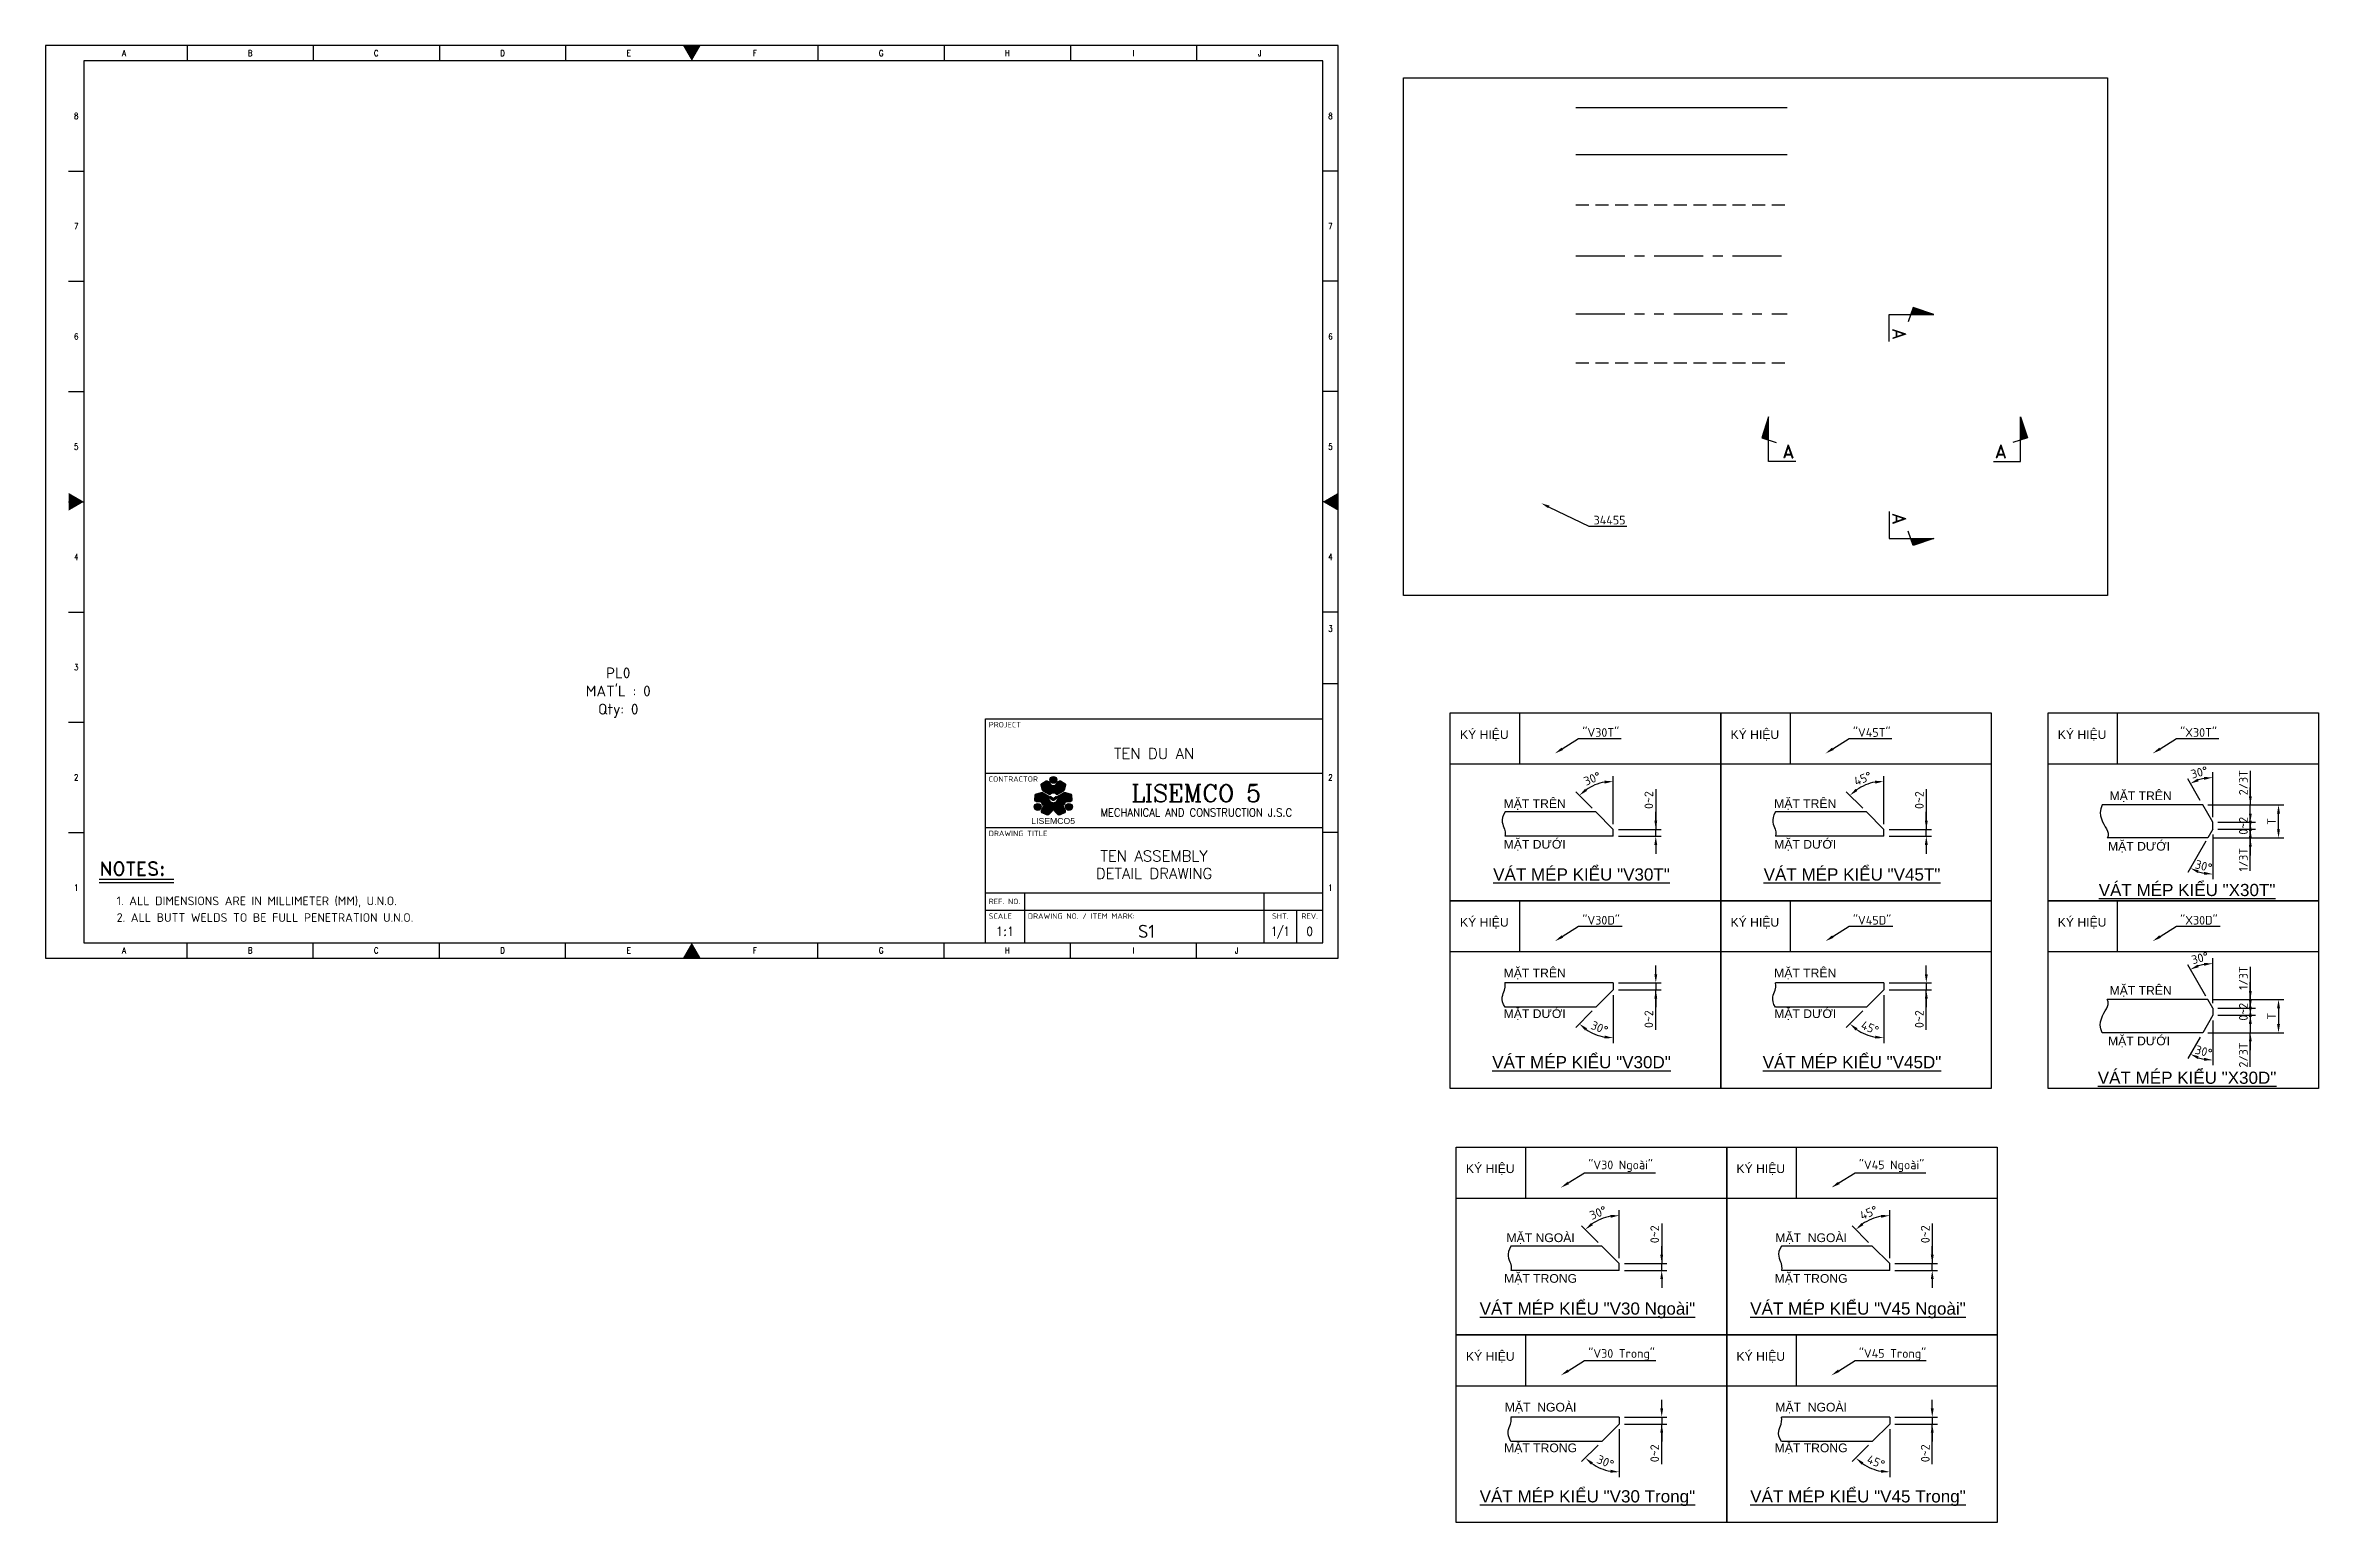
# Model space of a CAD drawing. Header units: millimetres. Extents: x 0 to 522, y -130 to 210.
import ezdxf
from ezdxf import colors
from ezdxf.entities.mleader import LeaderData, LeaderLine
from ezdxf.enums import TextEntityAlignment as Align
from ezdxf.math import Vec2, Vec3

# ---------------------------------------------------------------- set-up
doc = ezdxf.new("R2010")
doc.units = ezdxf.units.MM
doc.header["$LTSCALE"] = 6
for name, pattern in [('CENTER', [2, 1.25, -0.25, 0.25, -0.25]), ('HIDDEN', [0.375, 0.25, -0.125]), ('PHANTOM', [2.5, 1.25, -0.25, 0.25, -0.25, 0.25, -0.25])]:
    doc.linetypes.add(name, pattern=pattern)
for name, color, linetype in [('1', 1, 'CENTER'), ('2', 2, 'HIDDEN'), ('3', 3, 'Continuous'), ('4', 4, 'Continuous'), ('6', 5, 'PHANTOM'), ('9', 9, 'Continuous'), ('M-Joint', 4, 'HIDDEN')]:
    doc.layers.add(name, color=color, linetype=linetype)
doc.styles.add('Arial Narrow', font='ARIALN.TTF')
doc.styles.add('ISOCP', font='isocpeur.ttf')
doc.styles.add('romanc', font='romanc.shx')
doc.styles.add('romand', font='romand.shx')
doc.styles.add('romans', font='romans.shx', dxfattribs={"width": 0.8})
doc.styles.add('VM', font='arial.ttf')

# ---------------------------------------------------------------- blocks, each defined once
blk = doc.blocks.new('A$C0BBF6388')
at = {"layer": '3'}
blk.add_line((0, 0), (21.38, 0), dxfattribs=at)
at = {"layer": '4'}
blk.add_line((0, -1), (21.38, -1), dxfattribs=at)
at = {"layer": '2', "color": 2, "insert": (5, -5), "char_height": 2.5, "attachment_point": 1, "style": 'ISOCP'}
blk.add_mtext('\\pxsm1.15;1. ALL DIMENSIONS ARE IN MILLIMETER (MM), U.N.O.\\P2. ALL BUTT WELDS TO BE FULL PENETRATION U.N.O.', dxfattribs=at)
at = {"layer": '3', "style": 'romand'}
blk.add_text('NOTES:', height=4, dxfattribs=at).set_placement((0, 3), align=Align.MIDDLE_LEFT)
blk = doc.blocks.new('L5MC Logo')
at = {"layer": '3'}
h = blk.add_hatch(color=5, dxfattribs=at)
h.dxf.hatch_style = 1
h.paths.add_polyline_path([(-13.6, 5), (-33.3, 16.3, 0.198912), (-37.1, 16.8), (-52, 12.8, 0.329462), (-55.7, 8.2), (-56.3, -6.8, 0.392601), (-51.8, -11.9), (-38.7, -13.4, -0.238604), (-35, -15.8), (-31.2, -22.4, -0.238604), (-31, -26.9), (-36.2, -38.9, 0.392601), (-34, -45.3), (-20.8, -52.3, 0.329462), (-14.9, -51.5), (-4, -40.5, 0.198912), (-2.5, -37), (-2.5, -14.3, -0.467113)])
h = blk.add_hatch(color=5, dxfattribs=at)
h.dxf.hatch_style = 1
h.paths.add_polyline_path([(11.1, 9.3), (30.8, 20.7, 0.198912), (33.1, 23.7), (37.1, 38.6, 0.329462), (34.9, 44.2), (22.3, 52.1, 0.392601), (15.6, 50.8), (7.8, 40.2, -0.238604), (3.8, 38.2), (-3.8, 38.2, -0.238604), (-7.8, 40.2), (-15.6, 50.8, 0.392601), (-22.3, 52.1), (-34.9, 44.2, 0.329462), (-37.1, 38.6), (-33.1, 23.7, 0.198912), (-30.8, 20.7), (-11.1, 9.3, -0.467113)])
h = blk.add_hatch(color=1, dxfattribs=at)
h.dxf.hatch_style = 1
h.paths.add_polyline_path([(4.8, -5.2), (10.3, -1.1, 1), (7.3, 2.9), (3, -0.3, -0.334595), (-3, -0.3), (-7.3, 2.9, 1), (-10.3, -1.1), (-4.8, -5.2, 0.334595)])
h = blk.add_hatch(color=1, dxfattribs=at)
h.dxf.hatch_style = 1
h.paths.add_polyline_path([(10.5, 55.3, 1), (-10.5, 55.3, 1)])
h = blk.add_hatch(color=5, dxfattribs=at)
h.dxf.hatch_style = 1
h.paths.add_polyline_path([(2.5, -14.3), (2.5, -37, 0.198912), (4, -40.5), (14.9, -51.5, 0.329462), (20.8, -52.3), (34, -45.3, 0.392601), (36.2, -38.9), (31, -26.9, -0.238604), (31.2, -22.4), (35, -15.8, -0.238604), (38.7, -13.4), (51.8, -11.9, 0.392601), (56.3, -6.8), (55.7, 8.2, 0.329462), (52, 12.8), (37.1, 16.8, 0.198912), (33.3, 16.3), (13.6, 5, -0.467113)])
h = blk.add_hatch(color=1, dxfattribs=at)
h.dxf.hatch_style = 1
h.paths.add_polyline_path([(-37.3, -27.6, 1), (-58.3, -27.6, 1)])
h = blk.add_hatch(color=1, dxfattribs=at)
h.dxf.hatch_style = 1
h.paths.add_polyline_path([(37.3, -27.6, 1), (58.3, -27.6, 1)])
at = {"layer": '3', "color": 5}
for points in [[(-31.2, -22.4), (-35, -15.8, 0.238604), (-38.7, -13.4), (-51.8, -11.9, -0.392601), (-56.3, -6.8), (-55.7, 8.2, -0.329462), (-52, 12.8), (-37.1, 16.8, -0.198912), (-33.3, 16.3), (-13.6, 5, 0.467113), (-2.5, -14.3), (-2.5, -37, -0.198912), (-4, -40.5), (-14.9, -51.5, -0.329462), (-20.8, -52.3), (-34, -45.3, -0.392601), (-36.2, -38.9), (-31, -26.9, 0.238604)], [(-3.8, 38.2), (3.8, 38.2, 0.238604), (7.8, 40.2), (15.6, 50.8, -0.392601), (22.3, 52.1), (34.9, 44.2, -0.329462), (37.1, 38.6), (33.1, 23.7, -0.198912), (30.8, 20.7), (11.1, 9.3, 0.467113), (-11.1, 9.3), (-30.8, 20.7, -0.198912), (-33.1, 23.7), (-37.1, 38.6, -0.329462), (-34.9, 44.2), (-22.3, 52.1, -0.392601), (-15.6, 50.8), (-7.8, 40.2, 0.238604)], [(35, -15.8), (31.2, -22.4, 0.238604), (31, -26.9), (36.2, -38.9, -0.392601), (34, -45.3), (20.8, -52.3, -0.329462), (14.9, -51.5), (4, -40.5, -0.198912), (2.5, -37), (2.5, -14.3, 0.467113), (13.6, 5), (33.3, 16.3, -0.198912), (37.1, 16.8), (52, 12.8, -0.329462), (55.7, 8.2), (56.3, -6.8, -0.392601), (51.8, -11.9), (38.7, -13.4, 0.238604)]]:
    blk.add_lwpolyline(points, format="xyb", close=True, dxfattribs=at)
at = {"layer": '3', "color": 1}
blk.add_lwpolyline([(-3, -0.3), (-7.3, 2.9, 1), (-10.3, -1.1), (-4.8, -5.2, 0.334595), (4.8, -5.2), (10.3, -1.1, 1), (7.3, 2.9), (3, -0.3, -0.334595)], format="xyb", close=True, dxfattribs=at)
for centre in [(0, 55.3), (-47.8, -27.6), (47.8, -27.6)]:
    blk.add_circle(centre, 10.5, dxfattribs=at)
at = {"layer": '1', "style": 'Arial Narrow', "width": 1.295911}
blk.add_text('LISEMCO5', height=17.86, dxfattribs=at).set_placement((-67.5, -79.6), (66.5, -79.6), align=Align.FIT)
blk = doc.blocks.new('KHUNG TEN')
at = {"layer": '3'}
blk.add_lwpolyline([(-816, 10), (-10, 10), (-10, 584), (-816, 584)], close=True, dxfattribs=at)
at = {"layer": '4'}
for p, q in [((-748.9, 594), (-748.9, 584)), ((-666.8, 594), (-666.8, 584)), ((-584.7, 594), (-584.7, 584)), ((-502.6, 594), (-502.6, 584)), ((-420.5, 594), (-420.5, 584)), ((-338.4, 594), (-338.4, 584)), ((-256.3, 594), (-256.3, 584)), ((-174.2, 594), (-174.2, 584)), ((-92.1, 594), (-92.1, 584)), ((-826, 512.2), (-816, 512.2)), ((0, 512.2), (-10, 512.2)), ((-826, 440.5), (-816, 440.5)), ((0, 440.5), (-10, 440.5)), ((-826, 368.8), (-816, 368.8)), ((0, 368.8), (-10, 368.8)), ((-826, 297), (-816, 297)), ((0, 297), (-10, 297)), ((-826, 225.2), (-816, 225.2)), ((0, 225.2), (-10, 225.2)), ((0, 178.5), (-10, 178.5)), ((-826, 153.5), (-816, 153.5)), ((-826, 81.8), (-816, 81.8)), ((0, 81.8), (-10, 81.8)), ((-748.9, 0), (-748.9, 10)), ((-666.8, 0), (-666.8, 10)), ((-584.7, 0), (-584.7, 10)), ((-502.6, 0), (-502.6, 10)), ((-420.5, 0), (-420.5, 10)), ((-338.4, 0), (-338.4, 10)), ((-256.3, 0), (-256.3, 10)), ((-174.2, 0), (-174.2, 10)), ((-92.1, 0), (-92.1, 10))]:
    blk.add_line(p, q, dxfattribs=at)
blk.add_lwpolyline([(-841, 0), (0, 0), (0, 594), (-841, 594)], close=True, dxfattribs=at)
for points in [[(-420.5, 584), (-414.7, 594), (-420.5, 584), (-426.3, 594)], [(-816, 297), (-826, 291.2), (-816, 297), (-826, 302.8)], [(-10, 297), (0, 291.2), (-10, 297), (0, 302.8)], [(-420.5, 10), (-414.7, 0), (-420.5, 10), (-426.3, 0)]]:
    blk.add_solid(points, dxfattribs=at)
at = {"layer": '2', "style": 'romanc', "width": 0.8}
for s, p in [('A', (-789.9, 589)), ('B', (-707.8, 589)), ('C', (-625.8, 589)), ('D', (-543.6, 589)), ('E', (-461.5, 589)), ('F', (-379.4, 589)), ('G', (-297.3, 589)), ('H', (-215.2, 589)), ('I', (-133.1, 589)), ('J', (-51, 589)), ('8', (-821, 548.1)), ('8', (-5, 548.1)), ('7', (-821, 476.4)), ('7', (-5, 476.4)), ('6', (-821, 404.6)), ('6', (-5, 404.6)), ('5', (-821, 332.9)), ('5', (-5, 332.9)), ('4', (-821, 261.1)), ('4', (-5, 261.1)), ('3', (-5, 214.4)), ('3', (-821, 189.4)), ('2', (-821, 117.6)), ('2', (-5, 117.6)), ('1', (-821, 45.9)), ('1', (-5, 45.9)), ('A', (-789.9, 5)), ('B', (-707.8, 5)), ('C', (-625.8, 5)), ('D', (-543.6, 5)), ('E', (-461.5, 5)), ('F', (-379.4, 5)), ('G', (-297.3, 5)), ('H', (-215.2, 5)), ('I', (-133.1, 5)), ('J', (-66, 5))]:
    blk.add_text(s, height=4, dxfattribs=at).set_placement(p, align=Align.MIDDLE_CENTER)

msp = doc.modelspace()

# ---------------------------------------------------------------- hatches: boundary and pattern name
at = {"layer": '9'}
for points in [[(428.55, 147.93), (433.87, 147.93), (429.09, 149.53)], [(395.91, 119.08), (395.91, 124.41), (394.32, 119.62)], [(453.78, 119.08), (453.78, 124.41), (455.37, 119.62)], [(428.55, 96.43), (433.87, 96.43), (429.09, 94.84)]]:
    msp.add_hatch(color=256, dxfattribs=at).paths.add_polyline_path(points)

# ---------------------------------------------------------------- linework, layer by layer
msp.add_line((351.62, 195.53), (400.18, 195.53))
msp.add_lwpolyline([(312.02, 202.35), (473.77, 202.35), (473.77, 83.32), (312.02, 83.32)], close=True)
at = {"layer": '1', "ltscale": 1.5}
msp.add_line((351.62, 161.42), (400.18, 161.42), dxfattribs=at)
at = {"layer": '2', "ltscale": 2}
msp.add_line((351.62, 173.12), (400.18, 173.12), dxfattribs=at)
at = {"layer": '3'}
for p, q in [((351.62, 184.74), (400.18, 184.74)), ((215.97, 3.53), (215.97, 55.03)), ((215.97, 55.03), (293.47, 55.03)), ((338.69, 56.35), (338.69, 44.64)), ((400.85, 56.35), (400.85, 44.64)), ((476.03, 56.35), (476.03, 44.64)), ((322.77, 44.64), (384.92, 44.64)), ((384.92, 44.64), (447.08, 44.64)), ((460.11, 44.64), (522.26, 44.64)), ((356.22, 33.6), (335.36, 33.6)), ((356.22, 33.6), (360.22, 29.6)), ((418.38, 33.6), (397.52, 33.6)), ((418.38, 33.6), (422.38, 29.6)), ((495.64, 35.21), (472.54, 35.21)), ((497.95, 31.21), (495.64, 35.21)), ((360.22, 28), (360.22, 29.6)), ((422.38, 28), (422.38, 29.6)), ((496.79, 27.61), (473.7, 27.61)), ((497.95, 29.61), (496.79, 27.61)), ((497.95, 29.61), (497.95, 31.21)), ((338.69, 13.2), (338.69, 1.49)), ((400.85, 13.2), (400.85, 1.49)), ((476.03, 13.2), (476.03, 1.49)), ((322.77, 1.49), (384.92, 1.49)), ((384.92, 1.49), (447.08, 1.49)), ((460.11, 1.49), (522.26, 1.49)), ((356.22, -11.3), (360.22, -7.3)), ((360.22, -5.7), (360.22, -7.3)), ((418.38, -11.3), (422.38, -7.3)), ((422.38, -5.7), (422.38, -7.3)), ((496.79, -9.54), (473.7, -9.54)), ((497.95, -11.54), (496.79, -9.54)), ((356.22, -11.3), (335.36, -11.3)), ((418.38, -11.3), (397.52, -11.3)), ((497.95, -13.14), (495.64, -17.14)), ((497.95, -11.54), (497.95, -13.14)), ((495.64, -17.14), (472.54, -17.14)), ((340.05, -43.43), (340.05, -55.15)), ((402.21, -43.43), (402.21, -55.15)), ((324.13, -55.15), (386.28, -55.15)), ((386.28, -55.15), (448.44, -55.15)), ((357.59, -66.19), (336.72, -66.19)), ((357.59, -66.19), (361.59, -70.19)), ((419.74, -66.19), (398.88, -66.19)), ((419.74, -66.19), (423.74, -70.19)), ((361.59, -71.79), (361.59, -70.19)), ((423.74, -71.79), (423.74, -70.19)), ((340.05, -86.58), (340.05, -98.3)), ((402.21, -86.58), (402.21, -98.3)), ((324.13, -98.3), (386.28, -98.3)), ((386.28, -98.3), (448.44, -98.3)), ((357.59, -111.09), (361.59, -107.09)), ((361.59, -105.49), (361.59, -107.09)), ((419.74, -111.09), (423.74, -107.09)), ((423.74, -105.49), (423.74, -107.09)), ((357.59, -111.09), (336.72, -111.09)), ((419.74, -111.09), (398.88, -111.09))]:
    msp.add_line(p, q, dxfattribs=at)
for points in [[(322.77, 56.35), (384.92, 56.35), (384.92, 13.2), (322.77, 13.2)], [(384.92, 56.35), (447.08, 56.35), (447.08, 13.2), (384.92, 13.2)], [(460.11, 56.35), (522.26, 56.35), (522.26, 13.2), (460.11, 13.2)], [(322.77, 13.2), (384.92, 13.2), (384.92, -29.94), (322.77, -29.94)], [(384.92, 13.2), (447.08, 13.2), (447.08, -29.94), (384.92, -29.94)], [(460.11, 13.2), (522.26, 13.2), (522.26, -29.94), (460.11, -29.94)], [(324.13, -43.43), (386.28, -43.43), (386.28, -86.58), (324.13, -86.58)], [(386.28, -43.43), (448.44, -43.43), (448.44, -86.58), (386.28, -86.58)], [(324.13, -86.58), (386.28, -86.58), (386.28, -129.73), (324.13, -129.73)], [(386.28, -86.58), (448.44, -86.58), (448.44, -129.73), (386.28, -129.73)]]:
    msp.add_lwpolyline(points, close=True, dxfattribs=at)
for points in [[(360.22, 28), (335.34, 28)], [(422.38, 28), (397.5, 28)], [(360.22, -5.7), (335.34, -5.7)], [(422.38, -5.7), (397.5, -5.7)], [(361.59, -71.79), (336.71, -71.79)], [(423.74, -71.79), (398.86, -71.79)], [(361.59, -105.49), (336.71, -105.49)], [(423.74, -105.49), (398.86, -105.49)]]:
    msp.add_lwpolyline(points, dxfattribs=at)
for points in [[(335.36, 33.6), (334.11, 31.72), (335.75, 29.44), (335.34, 28), (335.34, 28)], [(397.52, 33.6), (396.27, 31.72), (397.91, 29.44), (397.5, 28), (397.5, 28)], [(335.36, -11.3), (334.11, -9.43), (335.75, -7.14), (335.34, -5.7), (335.34, -5.7)], [(397.52, -11.3), (396.27, -9.43), (397.91, -7.14), (397.5, -5.7), (397.5, -5.7)], [(336.72, -66.19), (335.48, -68.06), (337.11, -70.35), (336.71, -71.79), (336.71, -71.79)], [(398.88, -66.19), (397.63, -68.06), (399.27, -70.35), (398.86, -71.79), (398.86, -71.79)], [(336.72, -111.09), (335.48, -109.22), (337.11, -106.93), (336.71, -105.49), (336.71, -105.49)], [(398.88, -111.09), (397.63, -109.22), (399.27, -106.93), (398.86, -105.49), (398.86, -105.49)]]:
    msp.add_open_spline(points, degree=3, dxfattribs=at)
for points in [[(472.54, 35.21), (471.39, 32.79), (474.83, 28.59), (473.7, 27.61), (473.7, 27.61)], [(472.54, -17.14), (471.39, -14.72), (474.83, -10.52), (473.7, -9.54), (473.7, -9.54)]]:
    msp.add_open_spline(points, degree=3, knots=[0.215679, 0.215679, 0.215679, 0.215679, 1, 2, 2, 2, 2], dxfattribs=at)
at = {"layer": '4'}
for p, q in [((215.97, 42.53), (293.47, 42.53)), ((360.22, 30.8), (360.22, 41.82)), ((422.38, 30.8), (422.38, 41.82)), ((497.95, 32.41), (497.95, 42.71)), ((506.59, 43.08), (506.59, 35.21)), ((355.37, 34.45), (351.58, 38.24)), ((369.99, 38.82), (369.99, 29.6)), ((417.53, 34.45), (413.73, 38.24)), ((432.14, 38.82), (432.14, 29.6)), ((495.04, 36.25), (492.2, 41.17)), ((506.59, 37.21), (506.59, 39.21)), ((369.99, 31.6), (369.99, 33.6)), ((432.14, 31.6), (432.14, 33.6)), ((496.84, 35.21), (507.79, 35.21)), ((496.84, 35.21), (514.27, 35.21)), ((506.59, 33.21), (506.59, 35.21)), ((506.59, 31.21), (506.59, 35.21)), ((506.59, 31.21), (506.59, 35.21)), ((506.59, 31.61), (506.59, 33.61)), ((513.07, 29.61), (513.07, 33.21)), ((215.97, 30.03), (293.47, 30.03)), ((361.42, 29.6), (371.19, 29.6)), ((361.42, 28), (371.19, 28)), ((369.99, 28), (369.99, 29.6)), ((369.99, 28), (369.99, 29.6)), ((423.58, 29.6), (433.34, 29.6)), ((423.58, 28), (433.34, 28)), ((432.14, 28), (432.14, 29.6)), ((432.14, 28), (432.14, 29.6)), ((496.35, 26.85), (492.2, 19.65)), ((497.95, 28.41), (497.95, 18.11)), ((497.99, 27.61), (507.79, 27.61)), ((497.99, 27.61), (514.27, 27.61)), ((499.15, 31.21), (507.79, 31.21)), ((499.15, 31.21), (507.79, 31.21)), ((499.15, 29.61), (507.79, 29.61)), ((499.15, 29.61), (507.79, 29.61)), ((506.59, 29.61), (506.59, 31.21)), ((506.59, 27.61), (506.59, 29.61)), ((506.59, 27.61), (506.59, 29.61)), ((506.59, 29.21), (506.59, 27.21)), ((506.59, 20.09), (506.59, 27.61)), ((506.59, 27.61), (506.59, 25.61)), ((369.99, 26), (369.99, 24)), ((432.14, 26), (432.14, 24)), ((506.59, 25.61), (506.59, 23.61)), ((215.97, 15.03), (293.47, 15.03)), ((215.97, 11.03), (293.47, 11.03)), ((224.97, 15.03), (224.97, 3.53)), ((279.97, 15.03), (279.97, 3.53)), ((287.47, 11.03), (287.47, 3.53)), ((369.99, -3.7), (369.99, -1.7)), ((432.14, -3.7), (432.14, -1.7)), ((496.35, -8.78), (492.2, -1.58)), ((497.95, -10.34), (497.95, -0.04)), ((506.59, -2.02), (506.59, -9.54)), ((360.22, -8.5), (360.22, -19.53)), ((361.42, -5.7), (371.19, -5.7)), ((361.42, -7.3), (371.19, -7.3)), ((369.99, -5.7), (369.99, -7.3)), ((369.99, -5.7), (369.99, -7.3)), ((369.99, -16.52), (369.99, -7.3)), ((369.99, -9.3), (369.99, -11.3)), ((422.38, -8.5), (422.38, -19.53)), ((423.58, -5.7), (433.34, -5.7)), ((423.58, -7.3), (433.34, -7.3)), ((432.14, -5.7), (432.14, -7.3)), ((432.14, -5.7), (432.14, -7.3)), ((432.14, -16.52), (432.14, -7.3)), ((432.14, -9.3), (432.14, -11.3)), ((497.99, -9.54), (507.79, -9.54)), ((497.99, -9.54), (514.27, -9.54)), ((506.59, -7.54), (506.59, -5.54)), ((506.59, -9.54), (506.59, -7.54)), ((506.59, -11.14), (506.59, -9.14)), ((506.59, -9.54), (506.59, -11.54)), ((506.59, -9.54), (506.59, -11.54)), ((355.37, -12.15), (351.58, -15.95)), ((417.53, -12.15), (413.73, -15.95)), ((497.95, -14.34), (497.95, -24.64)), ((499.15, -11.54), (507.79, -11.54)), ((499.15, -11.54), (507.79, -11.54)), ((499.15, -13.14), (507.79, -13.14)), ((499.15, -13.14), (507.79, -13.14)), ((506.59, -11.54), (506.59, -13.14)), ((506.59, -13.14), (506.59, -17.14)), ((506.59, -13.14), (506.59, -17.14)), ((506.59, -13.54), (506.59, -15.54)), ((506.59, -15.14), (506.59, -17.14)), ((513.07, -11.54), (513.07, -15.14)), ((495.04, -18.18), (492.2, -23.09)), ((496.84, -17.14), (507.79, -17.14)), ((496.84, -17.14), (514.27, -17.14)), ((506.59, -25.01), (506.59, -17.14)), ((506.59, -19.14), (506.59, -21.14)), ((356.74, -65.34), (352.94, -61.54)), ((361.59, -68.99), (361.59, -57.96)), ((371.35, -60.97), (371.35, -70.19)), ((418.89, -65.34), (415.1, -61.54)), ((423.74, -68.99), (423.74, -57.96)), ((433.51, -60.97), (433.51, -70.19)), ((371.35, -68.19), (371.35, -66.19)), ((433.51, -68.19), (433.51, -66.19)), ((362.79, -70.19), (372.55, -70.19)), ((362.79, -71.79), (372.55, -71.79)), ((371.35, -71.79), (371.35, -70.19)), ((371.35, -71.79), (371.35, -70.19)), ((424.94, -70.19), (434.71, -70.19)), ((424.94, -71.79), (434.71, -71.79)), ((433.51, -71.79), (433.51, -70.19)), ((433.51, -71.79), (433.51, -70.19)), ((371.35, -73.79), (371.35, -75.79)), ((433.51, -73.79), (433.51, -75.79)), ((371.35, -103.49), (371.35, -101.49)), ((433.51, -103.49), (433.51, -101.49)), ((361.59, -108.29), (361.59, -119.31)), ((362.79, -105.49), (372.55, -105.49)), ((362.79, -107.09), (372.55, -107.09)), ((371.35, -105.49), (371.35, -107.09)), ((371.35, -105.49), (371.35, -107.09)), ((371.35, -116.31), (371.35, -107.09)), ((371.35, -109.09), (371.35, -111.09)), ((423.74, -108.29), (423.74, -119.31)), ((424.94, -105.49), (434.71, -105.49)), ((424.94, -107.09), (434.71, -107.09)), ((433.51, -105.49), (433.51, -107.09)), ((433.51, -105.49), (433.51, -107.09)), ((433.51, -116.31), (433.51, -107.09)), ((433.51, -109.09), (433.51, -111.09)), ((356.74, -111.94), (352.94, -115.73)), ((418.89, -111.94), (415.1, -115.73))]:
    msp.add_line(p, q, dxfattribs=at)
for centre, radius, start, end in [((360.22, 29.6), 11.03, 100.4077, 124.5923), ((422.38, 29.6), 11.03, 100.4077, 124.5923), ((497.95, 31.21), 10.3, 101.1433, 108.8567), ((497.95, 29.61), 10.3, 251.1433, 258.8567), ((497.95, -11.54), 10.3, 101.1433, 108.8567), ((360.22, -7.3), 11.03, 235.4077, 259.5923), ((422.38, -7.3), 11.03, 235.4077, 259.5923), ((497.95, -13.14), 10.3, 251.1433, 258.8567), ((361.59, -70.19), 11.03, 100.4077, 124.5923), ((423.74, -70.19), 11.03, 100.4077, 124.5923), ((361.59, -107.09), 11.03, 235.4077, 259.5923), ((423.74, -107.09), 11.03, 235.4077, 259.5923)]:
    msp.add_arc(centre, radius, start, end, dxfattribs=at)
for points in [[(354.18, 38.42), (353.75, 38.93), (352.43, 37.4)], [(358.2, 40.78), (358.26, 40.11), (360.22, 40.62)], [(416.33, 38.42), (415.91, 38.93), (414.58, 37.4)], [(420.36, 40.78), (420.42, 40.11), (422.38, 40.62)], [(494.76, 40.65), (494.48, 41.26), (492.8, 40.13)], [(495.92, 41.64), (495.99, 40.98), (497.95, 41.51)], [(506.25, 37.21), (506.92, 37.21), (506.59, 35.21)], [(369.66, 31.6), (370.32, 31.6), (369.99, 29.6)], [(431.81, 31.6), (432.48, 31.6), (432.14, 29.6)], [(506.25, 33.21), (506.92, 33.21), (506.59, 31.21)], [(506.25, 31.61), (506.92, 31.61), (506.59, 29.61)], [(512.73, 33.21), (513.4, 33.21), (513.07, 35.21)], [(369.66, 26), (370.32, 26), (369.99, 28)], [(431.81, 26), (432.48, 26), (432.14, 28)], [(506.25, 29.21), (506.92, 29.21), (506.59, 31.21)], [(506.25, 27.61), (506.92, 27.61), (506.59, 29.61)], [(506.25, 25.61), (506.92, 25.61), (506.59, 27.61)], [(512.73, 29.61), (513.4, 29.61), (513.07, 27.61)], [(494.76, 20.16), (494.48, 19.56), (492.8, 20.69)], [(495.92, 19.17), (495.99, 19.83), (497.95, 19.31)], [(369.66, -3.7), (370.32, -3.7), (369.99, -5.7)], [(431.81, -3.7), (432.48, -3.7), (432.14, -5.7)], [(494.76, -2.09), (494.48, -1.49), (492.8, -2.62)], [(495.92, -1.1), (495.99, -1.76), (497.95, -1.24)], [(369.66, -9.3), (370.32, -9.3), (369.99, -7.3)], [(431.81, -9.3), (432.48, -9.3), (432.14, -7.3)], [(506.25, -7.54), (506.92, -7.54), (506.59, -9.54)], [(506.25, -9.54), (506.92, -9.54), (506.59, -11.54)], [(512.73, -11.54), (513.4, -11.54), (513.07, -9.54)], [(354.18, -16.12), (353.75, -16.64), (352.43, -15.1)], [(416.33, -16.12), (415.91, -16.64), (414.58, -15.1)], [(506.25, -11.14), (506.92, -11.14), (506.59, -13.14)], [(506.25, -13.54), (506.92, -13.54), (506.59, -11.54)], [(506.25, -15.14), (506.92, -15.14), (506.59, -13.14)], [(512.73, -15.14), (513.4, -15.14), (513.07, -17.14)], [(358.2, -18.48), (358.26, -17.81), (360.22, -18.33)], [(420.36, -18.48), (420.42, -17.81), (422.38, -18.33)], [(506.25, -19.14), (506.92, -19.14), (506.59, -17.14)], [(494.76, -22.58), (494.48, -23.19), (492.8, -22.06)], [(495.92, -23.57), (495.99, -22.91), (497.95, -23.44)], [(355.54, -61.37), (355.11, -60.86), (353.79, -62.39)], [(359.56, -59.01), (359.62, -59.68), (361.59, -59.16)], [(417.69, -61.37), (417.27, -60.86), (415.94, -62.39)], [(421.72, -59.01), (421.78, -59.68), (423.74, -59.16)], [(371.02, -68.19), (371.68, -68.19), (371.35, -70.19)], [(371.02, -73.79), (371.68, -73.79), (371.35, -71.79)], [(433.17, -68.19), (433.84, -68.19), (433.51, -70.19)], [(433.17, -73.79), (433.84, -73.79), (433.51, -71.79)], [(371.02, -103.49), (371.68, -103.49), (371.35, -105.49)], [(433.17, -103.49), (433.84, -103.49), (433.51, -105.49)], [(371.02, -109.09), (371.68, -109.09), (371.35, -107.09)], [(433.17, -109.09), (433.84, -109.09), (433.51, -107.09)], [(355.54, -115.91), (355.11, -116.42), (353.79, -114.89)], [(417.69, -115.91), (417.27, -116.42), (415.94, -114.89)], [(359.56, -118.27), (359.62, -117.6), (361.59, -118.11)], [(421.72, -118.27), (421.78, -117.6), (423.74, -118.11)]]:
    msp.add_solid(points, dxfattribs=at)
at = {"layer": '6', "ltscale": 1.5}
msp.add_line((351.62, 148.06), (400.18, 148.06), dxfattribs=at)
at = {"layer": '9'}
for points in [[(423.59, 141.71), (423.59, 147.93), (433.87, 147.93), (429.09, 149.53), (427.97, 146.22)], [(402.13, 114.12), (395.91, 114.12), (395.91, 124.41), (394.32, 119.62), (397.63, 118.5)], [(447.56, 114.12), (453.78, 114.12), (453.78, 124.41), (455.37, 119.62), (452.06, 118.5)], [(423.59, 102.65), (423.59, 96.43), (433.87, 96.43), (429.09, 94.84), (427.97, 98.15)]]:
    msp.add_lwpolyline(points, dxfattribs=at)
at = {"layer": 'M-Joint', "ltscale": 2}
msp.add_line((351.62, 136.84), (400.18, 136.84), dxfattribs=at)

# ---------------------------------------------------------------- block references
at = {"xscale": 0.075, "yscale": 0.075, "zscale": 0.075}
msp.add_blockref('L5MC Logo', (231.57, 36.82), dxfattribs=at)
at = {"layer": '1', "linetype": 'ByBlock', "xscale": 0.3531510107015459, "yscale": 0.3531510107015459, "zscale": 0.3531510107015459}
msp.add_blockref('KHUNG TEN', (297, 0), dxfattribs=at)
at = {"layer": '4', "xscale": 0.8, "yscale": 0.8, "zscale": 0.8}
msp.add_blockref('A$C0BBF6388', (12.37, 18.16), dxfattribs=at)

# ---------------------------------------------------------------- texts
at = {"layer": '2', "style": 'ISOCP'}
for s, p in [('PROJECT', (216.72, 54.28)), ('CONTRACTOR', (216.72, 41.78)), ('DRAWING TITLE', (216.72, 29.28)), ('SCALE', (216.72, 10.28)), ('DRAWING NO. / ITEM MARK:', (225.72, 10.28))]:
    msp.add_text(s, height=1.25, dxfattribs=at).set_placement(p, align=Align.TOP_LEFT)
at = {"layer": '2'}
for s, height, style, p in [('KÝ HIỆU', 2, 'VM', (330.6, 51.39)), ('KÝ HIỆU', 2, 'VM', (392.75, 51.39)), ('KÝ HIỆU', 2, 'VM', (467.94, 51.39)), ('MẶT TRÊN', 2, 'VM', (342.16, 35.52)), ('MẶT TRÊN', 2, 'VM', (404.32, 35.52)), ('MẶT TRÊN', 2, 'VM', (481.39, 37.31)), ('MẶT DƯỚI', 2, 'VM', (342.16, 26.16)), ('MẶT DƯỚI', 2, 'VM', (404.32, 26.16)), ('MẶT DƯỚI', 2, 'VM', (481.02, 25.71)), ('%%UVÁT MÉP KIỂU "V30T"', 2.8, 'VM', (352.92, 19.23)), ('%%UVÁT MÉP KIỂU "V45T"', 2.8, 'VM', (415.07, 19.23)), ('DETAIL DRAWING', 2.5, 'romanc', (254.72, 19.45)), ('%%UVÁT MÉP KIỂU "X30T"', 2.8, 'VM', (492.05, 15.66)), ('S1', 3, 'ISOCP', (252.97, 6.16)), ('KÝ HIỆU', 2, 'VM', (330.6, 8.24)), ('KÝ HIỆU', 2, 'VM', (392.75, 8.24)), ('KÝ HIỆU', 2, 'VM', (467.94, 8.24)), ('MẶT TRÊN', 2, 'VM', (342.16, -3.42)), ('MẶT TRÊN', 2, 'VM', (404.32, -3.42)), ('MẶT TRÊN', 2, 'VM', (481.39, -7.43)), ('MẶT DƯỚI', 2, 'VM', (342.16, -12.77)), ('MẶT DƯỚI', 2, 'VM', (404.32, -12.77)), ('MẶT DƯỚI', 2, 'VM', (481.02, -19.04)), ('%%UVÁT MÉP KIỂU "V30D"', 2.8, 'VM', (352.92, -23.92)), ('%%UVÁT MÉP KIỂU "V45D"', 2.8, 'VM', (415.07, -23.92)), ('%%UVÁT MÉP KIỂU "X30D"', 2.8, 'VM', (492.05, -27.49)), ('KÝ HIỆU', 2, 'VM', (331.96, -48.4)), ('KÝ HIỆU', 2, 'VM', (394.11, -48.4)), ('MẶT NGOÀI', 2, 'VM', (343.52, -64.27)), ('MẶT  NGOÀI', 2, 'VM', (405.68, -64.27)), ('MẶT TRONG', 2, 'VM', (343.52, -73.62)), ('MẶT TRONG', 2, 'VM', (405.68, -73.62)), ('%%UVÁT MÉP KIỂU "V30 Ngoài"', 2.8, 'VM', (354.28, -80.55)), ('%%UVÁT MÉP KIỂU "V45 Ngoài"', 2.8, 'VM', (416.44, -80.55)), ('KÝ HIỆU', 2, 'VM', (331.96, -91.55)), ('KÝ HIỆU', 2, 'VM', (394.11, -91.55)), ('MẶT  NGOÀI', 2, 'VM', (343.52, -103.21)), ('MẶT  NGOÀI', 2, 'VM', (405.68, -103.21)), ('MẶT TRONG', 2, 'VM', (343.52, -112.56)), ('MẶT TRONG', 2, 'VM', (405.68, -112.56)), ('%%UVÁT MÉP KIỂU "V30 Trong"', 2.8, 'VM', (354.28, -123.7)), ('%%UVÁT MÉP KIỂU "V45 Trong"', 2.8, 'VM', (416.44, -123.7))]:
    msp.add_text(s, height=height, dxfattribs=dict(at, style=style)).set_placement(p, align=Align.MIDDLE_CENTER)
at = {"layer": '2', "style": 'ISOCP'}
msp.add_text('REF. NO.', height=1.25, dxfattribs=at).set_placement((216.72, 13.03), align=Align.MIDDLE_LEFT)
for s, p in [('SHT.', (283.72, 10.28)), ('REV.', (290.47, 10.28))]:
    msp.add_text(s, height=1.25, dxfattribs=at).set_placement(p, align=Align.TOP_CENTER)
at = {"layer": '2', "insert": (106.04, 66.81), "char_height": 2.5, "attachment_point": 1, "style": 'ISOCP'}
msp.add_mtext_dynamic_manual_height_columns("\\A1;\\pxqc;{\\C2;PL0\\PMAT'L : 0\\PQty: 0}", width=51.1113, gutter_width=12.5, heights=[0], dxfattribs=at)
at = {"layer": '2', "color": 1, "char_height": 2.5, "attachment_point": 1, "style": 'romanc'}
for s, heights, insert in [('\\pxqc;TEN DU AN', [8.49], (215.97, 48.27)), ('\\pxqc;TEN ASSEMBLY', [0], (215.97, 24.73))]:
    msp.add_mtext_dynamic_manual_height_columns(s, width=77.5, gutter_width=10, heights=heights, dxfattribs=dict(at, insert=insert))
at = {"layer": '3', "style": 'romanc'}
msp.add_text('LISEMCO 5', height=4, dxfattribs=at).set_placement((264.41, 39.9), align=Align.TOP_CENTER)
at = {"layer": '3', "style": 'romanc', "width": 0.9}
msp.add_text('MECHANICAL AND CONSTRUCTION J.S.C', height=1.875, dxfattribs=at).set_placement((264.41, 34.4), align=Align.TOP_CENTER)
at = {"layer": '3', "style": 'romanc'}
msp.add_text('1:1', height=2, dxfattribs=at).set_placement((220.47, 6.16), align=Align.MIDDLE_CENTER)
at = {"layer": '3', "style": 'romans', "width": 0.8}
for s, p in [('1/1', (283.72, 6.16)), ('0', (290.47, 6.16))]:
    msp.add_text(s, height=2, dxfattribs=at).set_placement(p, align=Align.MIDDLE_CENTER)
at = {"layer": '4', "color": 2, "char_height": 2, "attachment_point": 5, "style": 'ISOCP'}
for s, insert, rotation in [('\\A1;30°', (355.39, 41.26), 22.5), ('\\A1;45°', (417.55, 41.26), 22.5), ('\\A1;30°', (494.87, 42.7), 15), ('\\A1;0~2', (368.39, 36.32), 90), ('\\A1;0~2', (430.54, 36.32), 90), ('\\A1;0~2', (504.99, 30.41), 90), ('\\A1;T', (511.47, 31.41), 90), ('\\A1;30°', (495.86, 21.15), 345), ('\\A1;30°', (495.02, 0.02), 15), ('\\A1;0~2', (504.99, -12.34), 90), ('\\A1;30°', (357.06, -16), 337.5), ('\\A1;0~2', (368.39, -14.02), 90), ('\\A1;45°', (419.21, -16), 337.5), ('\\A1;0~2', (430.54, -14.02), 90), ('\\A1;T', (511.47, -13.34), 90), ('\\A1;30°', (495.89, -21.46), 345), ('\\A1;30°', (356.75, -58.52), 22.5), ('\\A1;45°', (418.91, -58.52), 22.5), ('\\A1;0~2', (369.75, -63.47), 90), ('\\A1;0~2', (431.91, -63.47), 90), ('\\A1;30°', (358.42, -115.79), 337.5), ('\\A1;0~2', (369.75, -113.81), 90), ('\\A1;45°', (420.58, -115.79), 337.5), ('\\A1;0~2', (431.91, -113.81), 90)]:
    msp.add_mtext(s, dxfattribs=dict(at, insert=insert, rotation=rotation))
at = {"layer": '4', "color": 3, "char_height": 2, "attachment_point": 5, "rotation": 90, "style": 'ISOCP'}
for s, insert in [('\\A1;2/3T', (504.99, 40.33)), ('\\A1;1/3T', (504.99, 22.63)), ('\\A1;1/3T', (504.99, -4.56)), ('\\A1;2/3T', (504.99, -22.26))]:
    msp.add_mtext(s, dxfattribs=dict(at, insert=insert))
at = {"layer": '9', "style": 'romand'}
for p in [(424.47, 142.12), (424.47, 99.67)]:
    msp.add_text('A', height=3, rotation=270, dxfattribs=at).set_placement(p, align=Align.RIGHT)
for p in [(401.72, 115), (450.54, 115)]:
    msp.add_text('A', height=3, dxfattribs=at).set_placement(p, align=Align.RIGHT)

# ---------------------------------------------------------------- leaders
at = {"layer": '4'}
ml = msp.add_multileader_mtext('Standard', dxfattribs=at)
ml.set_content('"V30T"', color=256, style='ISOCP')
ml.set_leader_properties()
ml.build(insert=Vec2(0, 0))
ml.multileader.update_dxf_attribs({"text_left_attachment_type": 5, "text_right_attachment_type": 5, "dogleg_length": 0.36, "arrow_head_size": 2})
ctx = ml.context
ctx.base_point, ctx.char_height, ctx.arrow_head_size, ctx.landing_gap_size, ctx.plane_origin = Vec3(352.53, 50.46), 2, 2, 0.6, Vec3(343.5, 64.28)
ctx.left_attachment, ctx.right_attachment = 5, 5
notes = []
notes.append((ctx, [(0, (1, 1, 0), (352.24, 50.46), (1, 0), 0.288, [(0, [(346.82, 47.04)], 0, [])])]))
ctx.mtext.insert, ctx.mtext.flow_direction = Vec3(353.13, 52.86), 5
ml = msp.add_multileader_mtext('Standard', dxfattribs=at)
ml.set_content('"V45T"', color=256, style='ISOCP')
ml.set_leader_properties()
ml.build(insert=Vec2(0, 0))
ml.multileader.update_dxf_attribs({"text_left_attachment_type": 5, "text_right_attachment_type": 5, "dogleg_length": 0.36, "arrow_head_size": 2})
ctx = ml.context
ctx.base_point, ctx.char_height, ctx.arrow_head_size, ctx.landing_gap_size, ctx.plane_origin = Vec3(414.69, 50.46), 2, 2, 0.6, Vec3(405.66, 64.28)
ctx.left_attachment, ctx.right_attachment = 5, 5
notes.append((ctx, [(0, (1, 1, 0), (414.4, 50.46), (1, 0), 0.288, [(0, [(408.98, 47.04)], 0, [])])]))
ctx.mtext.insert, ctx.mtext.flow_direction = Vec3(415.29, 52.86), 5
ml = msp.add_multileader_mtext('Standard', dxfattribs=at)
ml.set_content('"X30T"', color=256, style='ISOCP')
ml.set_leader_properties()
ml.build(insert=Vec2(0, 0))
ml.multileader.update_dxf_attribs({"text_left_attachment_type": 5, "text_right_attachment_type": 5, "dogleg_length": 0.36, "arrow_head_size": 2})
ctx = ml.context
ctx.base_point, ctx.char_height, ctx.arrow_head_size, ctx.landing_gap_size, ctx.plane_origin = Vec3(489.87, 50.46), 2, 2, 0.6, Vec3(480.84, 64.28)
ctx.left_attachment, ctx.right_attachment = 5, 5
notes.append((ctx, [(0, (1, 1, 0), (489.59, 50.46), (1, 0), 0.288, [(0, [(484.16, 47.04)], 0, [])])]))
ctx.mtext.insert, ctx.mtext.flow_direction = Vec3(490.47, 52.86), 5
ml = msp.add_multileader_mtext('Standard', dxfattribs=at)
ml.set_content('"V30D"', color=256, style='ISOCP')
ml.set_leader_properties()
ml.build(insert=Vec2(0, 0))
ml.multileader.update_dxf_attribs({"text_left_attachment_type": 5, "text_right_attachment_type": 5, "dogleg_length": 0.36, "arrow_head_size": 2})
ctx = ml.context
ctx.base_point, ctx.char_height, ctx.arrow_head_size, ctx.landing_gap_size, ctx.plane_origin = Vec3(352.53, 7.31), 2, 2, 0.6, Vec3(343.5, 21.13)
ctx.left_attachment, ctx.right_attachment = 5, 5
notes.append((ctx, [(0, (1, 1, 0), (352.24, 7.31), (1, 0), 0.288, [(0, [(346.82, 3.89)], 0, [])])]))
ctx.mtext.insert, ctx.mtext.flow_direction = Vec3(353.13, 9.71), 5
ml = msp.add_multileader_mtext('Standard', dxfattribs=at)
ml.set_content('"V45D"', color=256, style='ISOCP')
ml.set_leader_properties()
ml.build(insert=Vec2(0, 0))
ml.multileader.update_dxf_attribs({"text_left_attachment_type": 5, "text_right_attachment_type": 5, "dogleg_length": 0.36, "arrow_head_size": 2})
ctx = ml.context
ctx.base_point, ctx.char_height, ctx.arrow_head_size, ctx.landing_gap_size, ctx.plane_origin = Vec3(414.69, 7.31), 2, 2, 0.6, Vec3(405.66, 21.13)
ctx.left_attachment, ctx.right_attachment = 5, 5
notes.append((ctx, [(0, (1, 1, 0), (414.4, 7.31), (1, 0), 0.288, [(0, [(408.98, 3.89)], 0, [])])]))
ctx.mtext.insert, ctx.mtext.flow_direction = Vec3(415.29, 9.71), 5
ml = msp.add_multileader_mtext('Standard', dxfattribs=at)
ml.set_content('"X30D"', color=256, style='ISOCP')
ml.set_leader_properties()
ml.build(insert=Vec2(0, 0))
ml.multileader.update_dxf_attribs({"text_left_attachment_type": 5, "text_right_attachment_type": 5, "dogleg_length": 0.36, "arrow_head_size": 2})
ctx = ml.context
ctx.base_point, ctx.char_height, ctx.arrow_head_size, ctx.landing_gap_size, ctx.plane_origin = Vec3(489.87, 7.31), 2, 2, 0.6, Vec3(480.84, 21.13)
ctx.left_attachment, ctx.right_attachment = 5, 5
notes.append((ctx, [(0, (1, 1, 0), (489.59, 7.31), (1, 0), 0.288, [(0, [(484.16, 3.89)], 0, [])])]))
ctx.mtext.insert, ctx.mtext.flow_direction = Vec3(490.47, 9.71), 5
ml = msp.add_multileader_mtext('Standard', dxfattribs=at)
ml.set_content('"V30 Ngoài"', color=256, style='ISOCP')
ml.set_leader_properties()
ml.build(insert=Vec2(0, 0))
ml.multileader.update_dxf_attribs({"text_left_attachment_type": 5, "text_right_attachment_type": 5, "dogleg_length": 0.36, "arrow_head_size": 2})
ctx = ml.context
ctx.base_point, ctx.char_height, ctx.arrow_head_size, ctx.landing_gap_size, ctx.plane_origin = Vec3(353.89, -49.33), 2, 2, 0.6, Vec3(344.86, -35.5)
ctx.left_attachment, ctx.right_attachment = 5, 5
notes.append((ctx, [(0, (1, 1, 0), (353.61, -49.33), (1, 0), 0.288, [(0, [(348.18, -52.75)], 0, [])])]))
ctx.mtext.insert, ctx.mtext.flow_direction = Vec3(354.49, -46.53), 5
ml = msp.add_multileader_mtext('Standard', dxfattribs=at)
ml.set_content('"V45 Ngoài"', color=256, style='ISOCP')
ml.set_leader_properties()
ml.build(insert=Vec2(0, 0))
ml.multileader.update_dxf_attribs({"text_left_attachment_type": 5, "text_right_attachment_type": 5, "dogleg_length": 0.36, "arrow_head_size": 2})
ctx = ml.context
ctx.base_point, ctx.char_height, ctx.arrow_head_size, ctx.landing_gap_size, ctx.plane_origin = Vec3(416.05, -49.33), 2, 2, 0.6, Vec3(407.02, -35.5)
ctx.left_attachment, ctx.right_attachment = 5, 5
notes.append((ctx, [(0, (1, 1, 0), (415.76, -49.33), (1, 0), 0.288, [(0, [(410.34, -52.75)], 0, [])])]))
ctx.mtext.insert, ctx.mtext.flow_direction = Vec3(416.65, -46.53), 5
ml = msp.add_multileader_mtext('Standard', dxfattribs=at)
ml.set_content('"V30 Trong"', color=256, style='ISOCP')
ml.set_leader_properties()
ml.build(insert=Vec2(0, 0))
ml.multileader.update_dxf_attribs({"text_left_attachment_type": 5, "text_right_attachment_type": 5, "dogleg_length": 0.36, "arrow_head_size": 2})
ctx = ml.context
ctx.base_point, ctx.char_height, ctx.arrow_head_size, ctx.landing_gap_size, ctx.plane_origin = Vec3(353.89, -92.47), 2, 2, 0.6, Vec3(344.86, -78.65)
ctx.left_attachment, ctx.right_attachment = 5, 5
notes.append((ctx, [(0, (1, 1, 0), (353.61, -92.47), (1, 0), 0.288, [(0, [(348.18, -95.9)], 0, [])])]))
ctx.mtext.insert, ctx.mtext.flow_direction = Vec3(354.49, -89.87), 5
ml = msp.add_multileader_mtext('Standard', dxfattribs=at)
ml.set_content('"V45 Trong"', color=256, style='ISOCP')
ml.set_leader_properties()
ml.build(insert=Vec2(0, 0))
ml.multileader.update_dxf_attribs({"text_left_attachment_type": 5, "text_right_attachment_type": 5, "dogleg_length": 0.36, "arrow_head_size": 2})
ctx = ml.context
ctx.base_point, ctx.char_height, ctx.arrow_head_size, ctx.landing_gap_size, ctx.plane_origin = Vec3(416.05, -92.47), 2, 2, 0.6, Vec3(407.02, -78.65)
ctx.left_attachment, ctx.right_attachment = 5, 5
notes.append((ctx, [(0, (1, 1, 0), (415.76, -92.47), (1, 0), 0.288, [(0, [(410.34, -95.9)], 0, [])])]))
ctx.mtext.insert, ctx.mtext.flow_direction = Vec3(416.65, -89.87), 5
at = {"layer": '9'}
ml = msp.add_multileader_mtext('Standard', dxfattribs=at)
ml.set_content('34455', color=2, style='ISOCP')
ml.set_leader_properties(color=4)
ml.build(insert=Vec2(0, 0))
ml.multileader.update_dxf_attribs({"text_left_attachment_type": 5, "text_right_attachment_type": 5, "dogleg_length": 0.36, "arrow_head_size": 2})
ctx = ml.context
ctx.base_point, ctx.char_height, ctx.arrow_head_size, ctx.landing_gap_size, ctx.plane_origin = Vec3(354.95, 99.27), 2, 2, 0.75, Vec3(343.66, 116.55)
ctx.left_attachment, ctx.right_attachment = 5, 5
notes.append((ctx, [(0, (1, 1, 0), (354.59, 99.27), (1, 0), 0.36, [(0, [(343.66, 104.55)], 0, [])])]))
ctx.mtext.insert, ctx.mtext.flow_direction = Vec3(355.7, 101.67), 5
for ctx, leaders in notes:
    for number, flags, end, landing, length, lines in leaders:
        leader = LeaderData()
        leader.index, (leader.has_last_leader_line, leader.has_dogleg_vector, leader.attachment_direction) = number, flags
        leader.last_leader_point, leader.dogleg_vector, leader.dogleg_length = Vec3(end), Vec3(landing), length
        for number, points, colour, breaks in lines:
            line = LeaderLine()
            line.index, line.vertices, line.color, line.breaks = number, Vec3.list(points), colors.encode_raw_color(colour), breaks
            leader.lines.append(line)
        ctx.leaders.append(leader)

doc.saveas('drawing.dxf')
